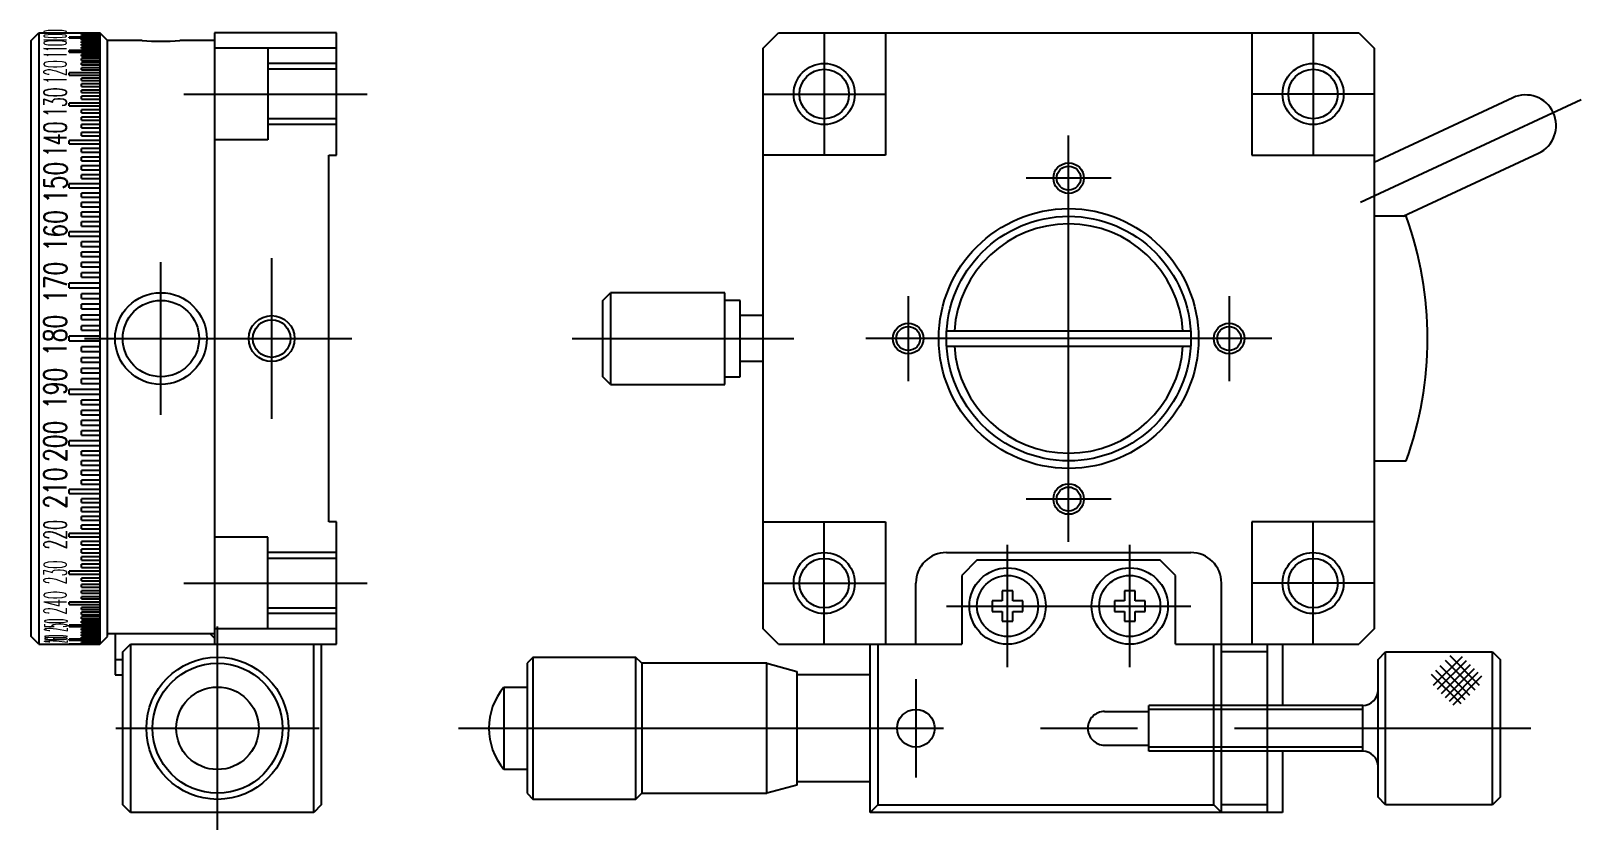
# Model space of a CAD drawing. Extents: x 1 to 228, y 0 to 146.
# Drawn here: x 126.3 to 227.8, y 56.3 to 108.6 of the extents above; entities that cross this region are included whole.
import ezdxf

# ---------------------------------------------------------------- set-up
doc = ezdxf.new("R2010")
doc.units = 0
doc.linetypes.add('CENTER', pattern=[50.8, 31.75, -6.35, 6.35, -6.35])
doc.linetypes.add('DASHED', pattern=[19.05, 12.7, -6.35])
doc.layers.get('0').update_dxf_attribs({"linetype": 'CONTINUOUS'})
doc.layers.add('CENTER', color=1, linetype='CENTER')
doc.styles.get("Standard").update_dxf_attribs({"font": 'txt.shx', "height": 3, "bigfont": 'bigfont.shx'})

msp = doc.modelspace()

# ---------------------------------------------------------------- linework, layer by layer
at = {"color": 7, "linetype": 'CONTINUOUS'}
for p, q in [((126.3, 107.94), (126.8, 108.44)), ((126.3, 68.94), (126.3, 107.94)), ((126.8, 108.44), (126.8, 68.44)), ((126.8, 108.44), (130.8, 108.44)), ((128.51, 108.44), (128.8, 108.44)), ((128.8, 108.44), (128.8, 108.44)), ((128.8, 108.44), (130.8, 108.44)), ((128.8, 108.44), (130.8, 108.44)), ((128.8, 108.11), (128.8, 108.16)), ((130.8, 108.16), (128.8, 108.16)), ((128.8, 108.11), (130.8, 108.11)), ((129.6, 108.42), (129.6, 108.43)), ((130.8, 108.43), (129.6, 108.43)), ((129.6, 108.42), (130.8, 108.42)), ((129.6, 108.38), (129.6, 108.4)), ((130.8, 108.4), (129.6, 108.4)), ((129.6, 108.38), (130.8, 108.38)), ((129.6, 108.31), (129.6, 108.34)), ((130.8, 108.34), (129.6, 108.34)), ((129.6, 108.31), (130.8, 108.31)), ((129.6, 108.22), (129.6, 108.26)), ((130.8, 108.26), (129.6, 108.26)), ((129.6, 108.22), (130.8, 108.22)), ((129.6, 107.97), (129.6, 108.03)), ((130.8, 108.03), (129.6, 108.03)), ((129.6, 107.97), (130.8, 107.97)), ((129.6, 107.8), (129.6, 107.88)), ((130.8, 107.88), (129.6, 107.88)), ((129.6, 107.8), (130.8, 107.8)), ((129.6, 107.62), (129.6, 107.7)), ((130.8, 107.7), (129.6, 107.7)), ((129.6, 107.62), (130.8, 107.62)), ((131.3, 107.94), (130.8, 108.44)), ((130.8, 108.44), (130.8, 68.44)), ((133.57, 107.94), (131.3, 107.94)), ((131.3, 68.94), (131.3, 107.94)), ((138.3, 107.94), (136.03, 107.94)), ((146.3, 108.44), (138.3, 108.44)), ((138.3, 108.44), (138.3, 68.44)), ((146.3, 100.44), (146.3, 108.44)), ((174.22, 107.44), (175.22, 108.44)), ((175.22, 108.44), (213.22, 108.44)), ((182.22, 108.44), (182.22, 100.44)), ((206.22, 108.44), (206.22, 100.44)), ((213.22, 108.44), (214.22, 107.44)), ((128.8, 107.18), (128.8, 107.28)), ((130.8, 107.28), (128.8, 107.28)), ((128.8, 107.18), (130.8, 107.18)), ((129.6, 107.41), (129.6, 107.5)), ((130.8, 107.5), (129.6, 107.5)), ((129.6, 107.41), (130.8, 107.41)), ((129.6, 106.92), (129.6, 107.03)), ((130.8, 107.03), (129.6, 107.03)), ((129.6, 106.92), (130.8, 106.92)), ((129.6, 106.64), (129.6, 106.77)), ((130.8, 106.77), (129.6, 106.77)), ((129.6, 106.64), (130.8, 106.64)), ((146.3, 107.44), (138.3, 107.44)), ((174.22, 69.44), (174.22, 107.44)), ((214.22, 107.44), (214.22, 69.44)), ((128.8, 105.68), (128.8, 105.83)), ((130.8, 105.83), (128.8, 105.83)), ((128.8, 105.68), (130.8, 105.68)), ((129.6, 106.35), (129.6, 106.48)), ((130.8, 106.48), (129.6, 106.48)), ((129.6, 106.35), (130.8, 106.35)), ((129.6, 106.02), (129.6, 106.16)), ((130.8, 106.16), (129.6, 106.16)), ((129.6, 106.02), (130.8, 106.02)), ((129.6, 105.32), (129.6, 105.48)), ((130.8, 105.48), (129.6, 105.48)), ((129.6, 105.32), (130.8, 105.32)), ((129.6, 104.93), (129.6, 105.1)), ((130.8, 105.1), (129.6, 105.1)), ((129.6, 104.93), (130.8, 104.93)), ((129.6, 104.53), (129.6, 104.7)), ((130.8, 104.7), (129.6, 104.7)), ((129.6, 104.53), (130.8, 104.53)), ((128.8, 103.66), (128.8, 103.85)), ((130.8, 103.85), (128.8, 103.85)), ((128.8, 103.66), (130.8, 103.66)), ((129.6, 104.1), (129.6, 104.29)), ((130.8, 104.29), (129.6, 104.29)), ((129.6, 104.1), (130.8, 104.1)), ((223.29, 104.19), (214.22, 99.97)), ((129.6, 103.2), (129.6, 103.4)), ((130.8, 103.4), (129.6, 103.4)), ((129.6, 103.2), (130.8, 103.2)), ((129.6, 102.72), (129.6, 102.93)), ((130.8, 102.93), (129.6, 102.93)), ((129.6, 102.72), (130.8, 102.72)), ((129.6, 102.22), (129.6, 102.44)), ((130.8, 102.44), (129.6, 102.44)), ((129.6, 102.22), (130.8, 102.22)), ((129.6, 101.71), (129.6, 101.93)), ((130.8, 101.93), (129.6, 101.93)), ((129.6, 101.71), (130.8, 101.71)), ((128.8, 101.18), (128.8, 101.41)), ((130.8, 101.41), (128.8, 101.41)), ((128.8, 101.18), (130.8, 101.18)), ((129.6, 100.63), (129.6, 100.87)), ((130.8, 100.87), (129.6, 100.87)), ((129.6, 100.63), (130.8, 100.63)), ((216.11, 96.44), (224.98, 100.57)), ((129.6, 100.07), (129.6, 100.31)), ((130.8, 100.31), (129.6, 100.31)), ((129.6, 100.07), (130.8, 100.07)), ((129.6, 99.49), (129.6, 99.74)), ((130.8, 99.74), (129.6, 99.74)), ((129.6, 99.49), (130.8, 99.49)), ((145.8, 76.44), (145.8, 100.44)), ((145.8, 100.44), (146.3, 100.44)), ((182.22, 100.44), (174.22, 100.44)), ((206.22, 100.44), (214.22, 100.44)), ((128.8, 98.31), (128.8, 98.57)), ((130.8, 98.57), (128.8, 98.57)), ((129.6, 98.91), (129.6, 99.16)), ((130.8, 99.16), (129.6, 99.16)), ((129.6, 98.91), (130.8, 98.91)), ((128.8, 98.31), (130.8, 98.31)), ((129.6, 97.69), (129.6, 97.96)), ((130.8, 97.96), (129.6, 97.96)), ((129.6, 97.69), (130.8, 97.69)), ((129.6, 97.07), (129.6, 97.34)), ((130.8, 97.34), (129.6, 97.34)), ((129.6, 97.07), (130.8, 97.07)), ((129.6, 96.43), (129.6, 96.71)), ((130.8, 96.71), (129.6, 96.71)), ((129.6, 96.43), (130.8, 96.43)), ((216.32, 96.44), (214.22, 96.44)), ((128.8, 95.13), (128.8, 95.42)), ((130.8, 95.42), (128.8, 95.42)), ((129.6, 95.79), (129.6, 96.07)), ((130.8, 96.07), (129.6, 96.07)), ((129.6, 95.79), (130.8, 95.79)), ((128.8, 95.13), (130.8, 95.13)), ((129.6, 94.47), (129.6, 94.76)), ((130.8, 94.76), (129.6, 94.76)), ((129.6, 94.47), (130.8, 94.47)), ((129.6, 93.8), (129.6, 94.09)), ((130.8, 94.09), (129.6, 94.09)), ((129.6, 93.8), (130.8, 93.8)), ((129.6, 93.13), (129.6, 93.42)), ((130.8, 93.42), (129.6, 93.42)), ((129.6, 93.13), (130.8, 93.13)), ((129.6, 92.45), (129.6, 92.74)), ((130.8, 92.74), (129.6, 92.74)), ((129.6, 92.45), (130.8, 92.45)), ((128.8, 91.76), (128.8, 92.06)), ((130.8, 92.06), (128.8, 92.06)), ((128.8, 91.76), (130.8, 91.76)), ((129.6, 91.07), (129.6, 91.37)), ((130.8, 91.37), (129.6, 91.37)), ((163.72, 90.94), (164.22, 91.44)), ((171.72, 91.44), (164.22, 91.44)), ((164.22, 91.44), (164.22, 85.44)), ((171.72, 85.44), (171.72, 91.44)), ((129.6, 91.07), (130.8, 91.07)), ((129.6, 90.38), (129.6, 90.68)), ((130.8, 90.68), (129.6, 90.68)), ((129.6, 90.38), (130.8, 90.38)), ((163.72, 85.94), (163.72, 90.94)), ((172.72, 90.94), (171.72, 90.94)), ((172.72, 85.94), (172.72, 90.94)), ((129.6, 89.68), (129.6, 89.98)), ((130.8, 89.98), (129.6, 89.98)), ((129.6, 89.68), (130.8, 89.68)), ((174.22, 89.94), (172.72, 89.94)), ((128.8, 88.29), (128.8, 88.59)), ((130.8, 88.59), (128.8, 88.59)), ((128.8, 88.29), (130.8, 88.29)), ((129.6, 88.98), (129.6, 89.28)), ((130.8, 89.28), (129.6, 89.28)), ((129.6, 88.98), (130.8, 88.98)), ((186.24, 88.94), (202.21, 88.94)), ((129.6, 87.59), (129.6, 87.89)), ((130.8, 87.89), (129.6, 87.89)), ((129.6, 87.59), (130.8, 87.59)), ((186.24, 87.94), (202.21, 87.94)), ((129.6, 86.89), (129.6, 87.19)), ((130.8, 87.19), (129.6, 87.19)), ((129.6, 86.89), (130.8, 86.89)), ((129.6, 86.2), (129.6, 86.49)), ((130.8, 86.49), (129.6, 86.49)), ((174.22, 86.94), (172.72, 86.94)), ((129.6, 86.2), (130.8, 86.2)), ((129.6, 85.5), (129.6, 85.8)), ((130.8, 85.8), (129.6, 85.8)), ((129.6, 85.5), (130.8, 85.5)), ((164.22, 85.44), (163.72, 85.94)), ((164.22, 85.44), (171.72, 85.44)), ((171.72, 85.94), (172.72, 85.94)), ((128.8, 84.81), (128.8, 85.11)), ((130.8, 85.11), (128.8, 85.11)), ((128.8, 84.81), (130.8, 84.81)), ((129.6, 84.13), (129.6, 84.42)), ((130.8, 84.42), (129.6, 84.42)), ((129.6, 84.13), (130.8, 84.13)), ((129.6, 83.45), (129.6, 83.74)), ((130.8, 83.74), (129.6, 83.74)), ((129.6, 83.45), (130.8, 83.45)), ((129.6, 82.78), (129.6, 83.07)), ((130.8, 83.07), (129.6, 83.07)), ((129.6, 82.78), (130.8, 82.78)), ((129.6, 82.11), (129.6, 82.4)), ((130.8, 82.4), (129.6, 82.4)), ((128.8, 81.45), (128.8, 81.74)), ((130.8, 81.74), (128.8, 81.74)), ((128.8, 81.45), (130.8, 81.45)), ((129.6, 82.11), (130.8, 82.11)), ((129.6, 80.8), (129.6, 81.08)), ((130.8, 81.08), (129.6, 81.08)), ((129.6, 80.8), (130.8, 80.8)), ((129.6, 80.16), (129.6, 80.44)), ((130.8, 80.44), (129.6, 80.44)), ((129.6, 80.16), (130.8, 80.16)), ((214.22, 80.44), (216.32, 80.44)), ((129.6, 79.53), (129.6, 79.8)), ((130.8, 79.8), (129.6, 79.8)), ((129.6, 79.53), (130.8, 79.53)), ((129.6, 78.91), (129.6, 79.18)), ((130.8, 79.18), (129.6, 79.18)), ((128.8, 78.31), (128.8, 78.57)), ((130.8, 78.57), (128.8, 78.57)), ((128.8, 78.31), (130.8, 78.31)), ((129.6, 78.91), (130.8, 78.91)), ((129.6, 77.71), (129.6, 77.96)), ((130.8, 77.96), (129.6, 77.96)), ((129.6, 77.71), (130.8, 77.71)), ((129.6, 77.13), (129.6, 77.38)), ((130.8, 77.38), (129.6, 77.38)), ((129.6, 77.13), (130.8, 77.13)), ((129.6, 76.56), (129.6, 76.8)), ((130.8, 76.8), (129.6, 76.8)), ((129.6, 76.56), (130.8, 76.56)), ((129.6, 76), (129.6, 76.24)), ((130.8, 76.24), (129.6, 76.24)), ((146.3, 76.44), (145.8, 76.44)), ((146.3, 68.44), (146.3, 76.44)), ((174.22, 76.44), (182.22, 76.44)), ((182.22, 76.44), (182.22, 68.44)), ((214.22, 76.44), (206.22, 76.44)), ((206.22, 76.44), (206.22, 68.44)), ((128.8, 75.47), (128.8, 75.69)), ((130.8, 75.69), (128.8, 75.69)), ((128.8, 75.47), (130.8, 75.47)), ((129.6, 76), (130.8, 76)), ((129.6, 74.94), (129.6, 75.16)), ((130.8, 75.16), (129.6, 75.16)), ((129.6, 74.94), (130.8, 74.94)), ((129.6, 74.43), (129.6, 74.65)), ((130.8, 74.65), (129.6, 74.65)), ((129.6, 74.43), (130.8, 74.43)), ((129.6, 73.94), (129.6, 74.15)), ((130.8, 74.15), (129.6, 74.15)), ((186.22, 74.44), (202.22, 74.44)), ((128.8, 73.02), (128.8, 73.21)), ((130.8, 73.21), (128.8, 73.21)), ((129.6, 73.94), (130.8, 73.94)), ((129.6, 73.47), (129.6, 73.67)), ((130.8, 73.67), (129.6, 73.67)), ((129.6, 73.47), (130.8, 73.47)), ((188.22, 73.94), (187.22, 72.94)), ((200.22, 73.94), (188.22, 73.94)), ((201.22, 72.94), (200.22, 73.94)), ((128.8, 73.02), (130.8, 73.02)), ((129.6, 72.58), (129.6, 72.77)), ((130.8, 72.77), (129.6, 72.77)), ((129.6, 72.58), (130.8, 72.58)), ((129.6, 72.17), (129.6, 72.34)), ((130.8, 72.34), (129.6, 72.34)), ((129.6, 72.17), (130.8, 72.17)), ((184.22, 68.44), (184.22, 72.44)), ((187.22, 72.94), (187.22, 68.44)), ((201.22, 68.44), (201.22, 72.94)), ((204.22, 57.44), (204.22, 72.44)), ((128.8, 71.04), (128.8, 71.19)), ((130.8, 71.19), (128.8, 71.19)), ((128.8, 71.04), (130.8, 71.04)), ((129.6, 71.77), (129.6, 71.94)), ((130.8, 71.94), (129.6, 71.94)), ((129.6, 71.77), (130.8, 71.77)), ((129.6, 71.4), (129.6, 71.55)), ((130.8, 71.55), (129.6, 71.55)), ((129.6, 71.4), (130.8, 71.4)), ((189.87, 71.29), (189.22, 71.29)), ((189.22, 71.29), (189.22, 70.59)), ((190.57, 71.94), (189.87, 71.94)), ((189.87, 71.94), (189.87, 71.29)), ((190.57, 71.29), (190.57, 71.94)), ((191.22, 71.29), (190.57, 71.29)), ((191.22, 70.59), (191.22, 71.29)), ((197.87, 71.29), (197.22, 71.29)), ((197.22, 71.29), (197.22, 70.59)), ((198.57, 71.94), (197.87, 71.94)), ((197.87, 71.94), (197.87, 71.29)), ((198.57, 71.29), (198.57, 71.94)), ((199.22, 71.29), (198.57, 71.29)), ((199.22, 70.59), (199.22, 71.29)), ((129.6, 70.71), (129.6, 70.85)), ((130.8, 70.85), (129.6, 70.85)), ((129.6, 70.71), (130.8, 70.71)), ((129.6, 70.39), (129.6, 70.53)), ((130.8, 70.53), (129.6, 70.53)), ((129.6, 70.39), (130.8, 70.39)), ((129.6, 70.1), (129.6, 70.23)), ((130.8, 70.23), (129.6, 70.23)), ((129.6, 70.1), (130.8, 70.1)), ((189.22, 70.59), (189.87, 70.59)), ((189.87, 70.59), (189.87, 69.94)), ((190.57, 69.94), (190.57, 70.59)), ((190.57, 70.59), (191.22, 70.59)), ((197.22, 70.59), (197.87, 70.59)), ((197.87, 70.59), (197.87, 69.94)), ((198.57, 69.94), (198.57, 70.59)), ((198.57, 70.59), (199.22, 70.59)), ((128.8, 69.59), (128.8, 69.69)), ((130.8, 69.69), (128.8, 69.69)), ((128.8, 69.59), (130.8, 69.59)), ((129.6, 69.84), (129.6, 69.95)), ((130.8, 69.95), (129.6, 69.95)), ((129.6, 69.84), (130.8, 69.84)), ((129.6, 69.37), (129.6, 69.46)), ((130.8, 69.46), (129.6, 69.46)), ((129.6, 69.37), (130.8, 69.37)), ((129.6, 69.17), (129.6, 69.25)), ((130.8, 69.25), (129.6, 69.25)), ((129.6, 69.17), (130.8, 69.17)), ((129.6, 68.99), (129.6, 69.07)), ((130.8, 69.07), (129.6, 69.07)), ((129.6, 68.99), (130.8, 68.99)), ((138.3, 69.11), (131.3, 69.11)), ((131.8, 69.11), (131.8, 66.44)), ((138.3, 68.84), (138.02, 69.11)), ((146.3, 69.44), (138.3, 69.44)), ((175.22, 68.44), (174.22, 69.44)), ((189.87, 69.94), (190.57, 69.94)), ((197.87, 69.94), (198.57, 69.94)), ((214.22, 69.44), (213.22, 68.44)), ((126.8, 68.44), (126.3, 68.94)), ((126.8, 68.44), (128.8, 68.44)), ((128.8, 68.71), (128.8, 68.77)), ((130.8, 68.77), (128.8, 68.77)), ((128.8, 68.71), (130.8, 68.71)), ((128.8, 68.44), (128.8, 68.44)), ((130.8, 68.44), (128.8, 68.44)), ((128.8, 68.44), (130.8, 68.44)), ((129.6, 68.84), (129.6, 68.9)), ((130.8, 68.9), (129.6, 68.9)), ((129.6, 68.84), (130.8, 68.84)), ((129.6, 68.61), (129.6, 68.65)), ((130.8, 68.65), (129.6, 68.65)), ((129.6, 68.61), (130.8, 68.61)), ((129.6, 68.53), (129.6, 68.56)), ((130.8, 68.56), (129.6, 68.56)), ((129.6, 68.53), (130.8, 68.53)), ((129.6, 68.47), (129.6, 68.5)), ((130.8, 68.5), (129.6, 68.5)), ((129.6, 68.47), (130.8, 68.47)), ((129.6, 68.44), (129.6, 68.45)), ((130.8, 68.45), (129.6, 68.45)), ((129.6, 68.44), (130.8, 68.44)), ((130.8, 68.44), (131.3, 68.94)), ((132.3, 67.94), (132.8, 68.44)), ((132.8, 68.44), (146.3, 68.44)), ((132.8, 68.44), (132.8, 57.44)), ((144.8, 57.44), (144.8, 68.44)), ((145.3, 68.44), (145.3, 57.94)), ((175.22, 68.44), (187.22, 68.44)), ((181.22, 57.44), (181.22, 68.44)), ((181.72, 68.44), (181.72, 57.94)), ((201.22, 68.44), (213.22, 68.44)), ((203.72, 57.94), (203.72, 68.44)), ((207.22, 68.44), (207.22, 57.44)), ((208.22, 68.44), (208.22, 64.44)), ((131.8, 67.44), (132.3, 67.44)), ((132.3, 57.94), (132.3, 67.94)), ((159.17, 67.59), (158.77, 67.19)), ((158.77, 67.19), (158.77, 58.69)), ((159.17, 58.29), (159.17, 67.59)), ((159.17, 67.59), (165.87, 67.59)), ((166.27, 67.19), (165.87, 67.59)), ((165.87, 67.59), (165.87, 58.29)), ((174.47, 67.19), (166.27, 67.19)), ((166.27, 67.19), (166.27, 58.69)), ((174.47, 58.69), (174.47, 67.19)), ((174.47, 67.19), (176.42, 66.66)), ((207.22, 67.94), (204.22, 67.94)), ((214.47, 67.44), (214.97, 67.94)), ((214.47, 58.44), (214.47, 67.44)), ((214.97, 67.94), (221.97, 67.94)), ((214.97, 57.94), (214.97, 67.94)), ((221.97, 67.94), (222.47, 67.44)), ((221.97, 57.94), (221.97, 67.94)), ((222.47, 67.44), (222.47, 58.44)), ((131.8, 66.44), (132.3, 66.44)), ((176.42, 66.66), (176.42, 59.21)), ((181.22, 66.44), (176.42, 66.44)), ((157.26, 60.24), (157.26, 65.64)), ((157.26, 65.64), (158.77, 65.64)), ((213.47, 64.44), (207.22, 64.44)), ((213.47, 61.44), (213.47, 64.44)), ((213.47, 61.44), (207.22, 61.44)), ((208.22, 61.44), (208.22, 57.44)), ((158.77, 60.24), (157.26, 60.24)), ((176.42, 59.21), (174.47, 58.69)), ((181.22, 59.44), (176.42, 59.44)), ((132.8, 57.44), (132.3, 57.94)), ((145.3, 57.94), (144.8, 57.44)), ((158.77, 58.69), (159.17, 58.29)), ((165.87, 58.29), (159.17, 58.29)), ((165.87, 58.29), (166.27, 58.69)), ((166.27, 58.69), (174.47, 58.69)), ((181.72, 57.94), (181.22, 57.44)), ((181.72, 57.94), (203.72, 57.94)), ((203.72, 57.94), (204.22, 57.44)), ((207.22, 57.94), (204.22, 57.94)), ((214.97, 57.94), (214.47, 58.44)), ((221.97, 57.94), (214.97, 57.94)), ((222.47, 58.44), (221.97, 57.94)), ((144.8, 57.44), (132.8, 57.44)), ((208.22, 57.44), (181.22, 57.44))]:
    msp.add_line(p, q, dxfattribs=at)
at = {"color": 3, "linetype": 'DASHED'}
for p, q in [((141.8, 107.44), (141.8, 101.44)), ((146.3, 106.44), (141.8, 106.44)), ((146.3, 106.06), (141.8, 106.06)), ((146.3, 102.81), (141.8, 102.81)), ((146.3, 102.44), (141.8, 102.44)), ((141.8, 101.44), (138.3, 101.44)), ((141.8, 75.44), (138.3, 75.44)), ((141.8, 69.44), (141.8, 75.44)), ((146.3, 74.44), (141.8, 74.44)), ((146.3, 74.06), (141.8, 74.06)), ((146.3, 70.81), (141.8, 70.81)), ((146.3, 70.44), (141.8, 70.44)), ((196.57, 64.04), (199.47, 64.04)), ((207.22, 64.44), (199.47, 64.44)), ((199.47, 61.44), (199.47, 64.44)), ((207.22, 64.16), (199.47, 64.16)), ((196.57, 61.84), (199.47, 61.84)), ((207.22, 61.71), (199.47, 61.71)), ((207.22, 61.44), (199.47, 61.44))]:
    msp.add_line(p, q, dxfattribs=at)
at = {"color": 3, "linetype": 'CONTINUOUS'}
for p, q in [((219.97, 67.62), (218.08, 65.73)), ((220.23, 67.36), (218.34, 65.47)), ((220.47, 65.09), (218.54, 67.02)), ((220.5, 67.09), (218.61, 65.2)), ((220.82, 65.44), (218.89, 67.37)), ((221.12, 65.74), (219.19, 67.67)), ((219.91, 64.53), (217.98, 66.46)), ((220.18, 64.8), (218.25, 66.73)), ((220.76, 66.84), (218.86, 64.94)), ((221.01, 66.58), (219.12, 64.69)), ((221.25, 66.34), (219.36, 64.45)), ((213.47, 64.16), (207.22, 64.16)), ((213.47, 61.71), (207.22, 61.71))]:
    msp.add_line(p, q, dxfattribs=at)
for centre, radius in [((178.22, 104.44), 2), ((210.22, 104.44), 2), ((194.22, 98.94), 1), ((142.05, 88.44), 1.5), ((183.72, 88.44), 1), ((204.72, 88.44), 1), ((194.22, 77.94), 1), ((178.22, 72.44), 2), ((210.22, 72.44), 2)]:
    msp.add_circle(centre, radius, dxfattribs=at)
at = {"color": 7, "linetype": 'CONTINUOUS'}
for centre, radius in [((178.22, 104.44), 1.62), ((210.22, 104.44), 1.62), ((194.22, 98.94), 0.783), ((194.22, 88.44), 8.5), ((194.22, 88.44), 8), ((134.8, 88.44), 3), ((134.8, 88.44), 2.5), ((142.05, 88.44), 1.23), ((183.72, 88.44), 0.783), ((204.72, 88.44), 0.783), ((194.22, 77.94), 0.783), ((178.22, 72.44), 1.62), ((190.22, 70.94), 2.5), ((198.22, 70.94), 2.5), ((210.22, 72.44), 1.62), ((190.22, 70.94), 2), ((198.22, 70.94), 2), ((138.5, 62.94), 4.65), ((138.5, 62.94), 4.25), ((138.5, 62.94), 2.7), ((184.22, 62.94), 1.23)]:
    msp.add_circle(centre, radius, dxfattribs=at)
for centre, radius, start, end in [((134.8, 127.4), 19.5, 266.385, 273.615), ((224.13, 102.38), 2, 295, 115), ((194.22, 88.44), 23.5, 340.0972, 19.9028), ((194.22, 88.44), 7.5, 3.8226, 176.1774), ((194.22, 88.44), 7.5, 183.8226, 356.1774), ((186.22, 72.44), 2, 90, 180), ((202.22, 72.44), 2, 0, 90), ((160.47, 62.94), 4.2, 139.9948, 220.0052), ((213.47, 65.44), 1, 270, 0), ((213.47, 60.44), 1, 360, 90)]:
    msp.add_arc(centre, radius, start, end, dxfattribs=at)
at = {"color": 3, "linetype": 'DASHED'}
msp.add_arc((196.57, 62.94), 1.1, 90, 270, dxfattribs=at)
at = {"layer": 'CENTER', "color": 1, "linetype": 'CENTER'}
for p, q in [((178.22, 108.44), (178.22, 100.44)), ((210.22, 108.44), (210.22, 100.44)), ((136.3, 104.44), (148.3, 104.44)), ((174.22, 104.44), (182.22, 104.44)), ((214.22, 104.44), (206.22, 104.44)), ((227.76, 104.07), (213.33, 97.35)), ((194.22, 75.15), (194.22, 101.72)), ((197.01, 98.94), (191.44, 98.94)), ((134.8, 83.44), (134.8, 93.44)), ((142.05, 83.19), (142.05, 93.69)), ((183.72, 91.22), (183.72, 85.65)), ((204.72, 91.22), (204.72, 85.65)), ((129.8, 88.44), (147.3, 88.44)), ((161.72, 88.44), (176.22, 88.44)), ((207.51, 88.44), (180.94, 88.44)), ((197.01, 77.94), (191.44, 77.94)), ((178.22, 68.44), (178.22, 76.44)), ((210.22, 68.44), (210.22, 76.44)), ((190.22, 66.94), (190.22, 74.94)), ((198.22, 66.94), (198.22, 74.94)), ((136.3, 72.44), (148.3, 72.44)), ((174.22, 72.44), (182.22, 72.44)), ((214.22, 72.44), (206.22, 72.44)), ((186.22, 70.94), (202.22, 70.94)), ((138.5, 56.29), (138.5, 69.59)), ((184.22, 66.16), (184.22, 59.71)), ((131.85, 62.94), (145.15, 62.94)), ((154.27, 62.94), (224.47, 62.94))]:
    msp.add_line(p, q, dxfattribs=at)

# ---------------------------------------------------------------- texts
at = {"color": 7, "linetype": 'CONTINUOUS'}
for s, width, p in [('100', 0.2, (128.63, 107.83)), ('110', 0.3, (128.63, 106.82)), ('120', 0.4, (128.63, 105.11)), ('130', 0.5, (128.63, 102.94)), ('140', 0.6, (128.63, 100.32)), ('150', 0.7, (128.66, 97.3)), ('160', 0.7, (128.65, 94.14)), ('170', 0.7, (128.65, 90.77)), ('180', 0.7, (128.63, 87.3)), ('190', 0.7, (128.63, 83.83)), ('200', 0.7, (128.63, 80.37)), ('210', 0.7, (128.63, 77.31)), ('220', 0.5, (128.63, 74.64)), ('230', 0.4, (128.63, 72.36)), ('240', 0.4, (128.63, 70.37)), ('250', 0.2, (128.68, 69.27)), ('260', 0.1, (128.68, 68.55))]:
    msp.add_text(s, height=1.5, rotation=90, dxfattribs=dict(at, width=width)).set_placement(p)

doc.saveas('drawing.dxf')
